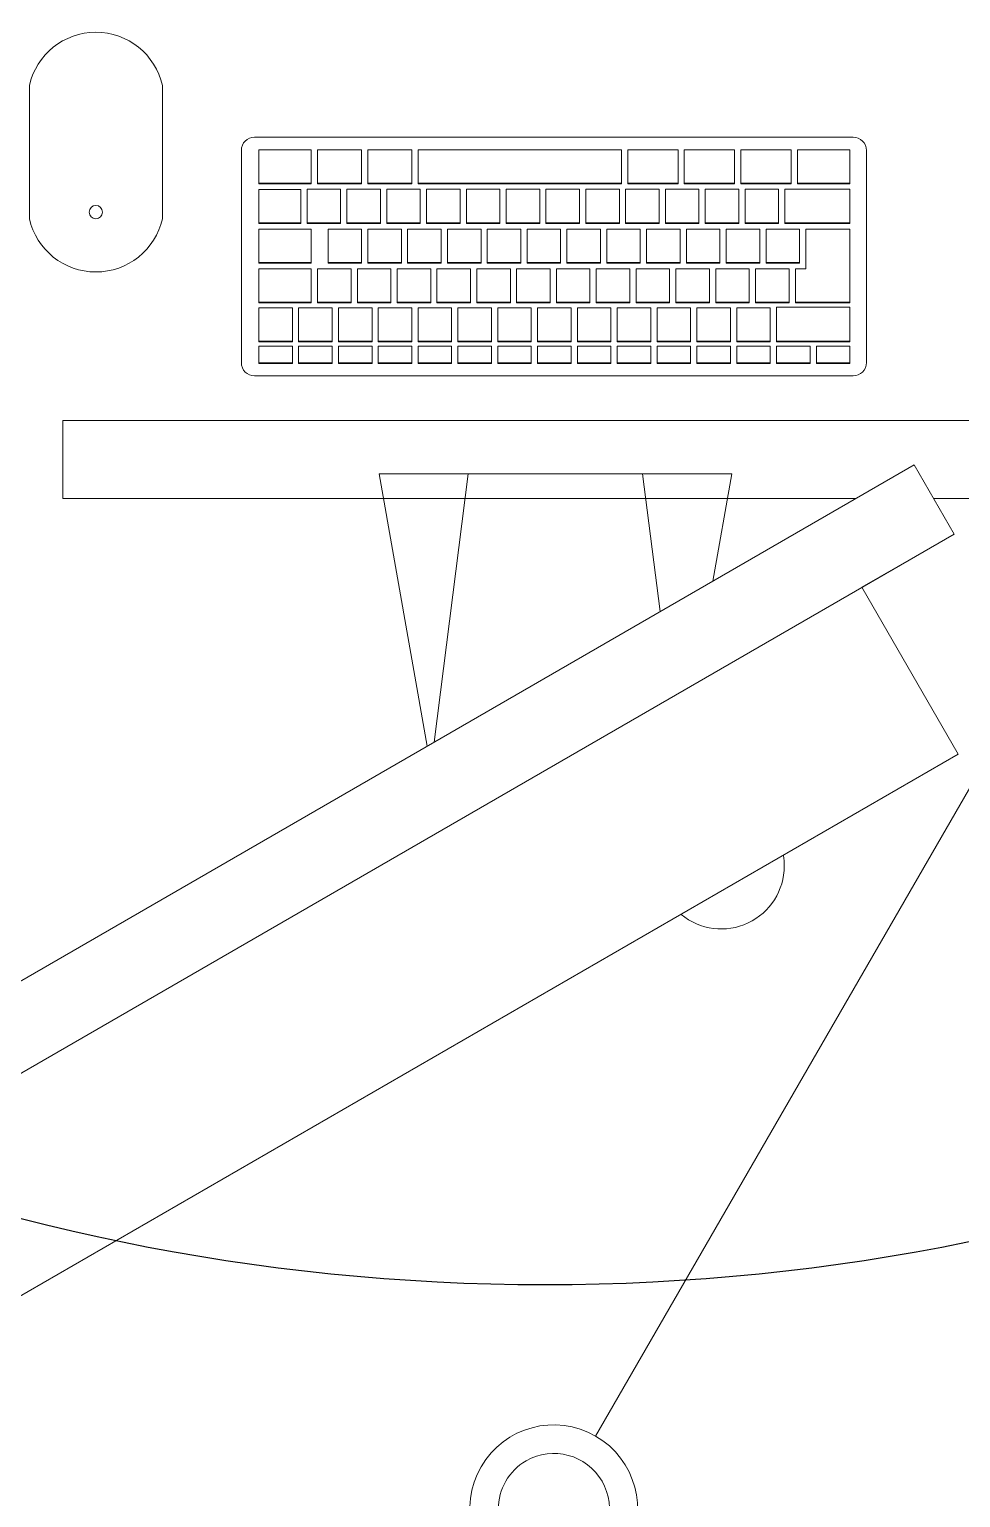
# Model space of a CAD drawing. Header units: millimetres. Extents: x 155920 to 295199, y -4084 to 97293.
# Drawn here: x 164931 to 165375, y 20987 to 21687 of the extents above; entities that cross this region are included whole.
import ezdxf

# ---------------------------------------------------------------- set-up
doc = ezdxf.new("R2010")
doc.units = ezdxf.units.MM
doc.header["$MEASUREMENT"] = 0
for name, color, linetype, lineweight in [('A-GENM', 8, 'CONTINUOUS', 9), ('E-ELEC-EQPM', 8, 'CONTINUOUS', 9), ('I-FURN', 8, 'CONTINUOUS', 9)]:
    doc.layers.add(name, color=color, linetype=linetype, lineweight=lineweight)
doc.layers.add('Social Distancing', color=7, linetype='CONTINUOUS')

msp = doc.modelspace()

# ---------------------------------------------------------------- linework, layer by layer
at = {"layer": 'A-GENM'}
for p, q in [((164930.74, 21660.09), (164930.74, 21596.59)), ((164994.24, 21596.59), (164994.24, 21660.09)), ((165038.24, 21635.5), (165323.77, 21635.5)), ((165031.89, 21527.99), (165031.89, 21629.15)), ((165065.24, 21629.51), (165040.24, 21629.51)), ((165040.24, 21629.51), (165040.24, 21613.57)), ((165065.24, 21613.57), (165065.24, 21629.51)), ((165089.24, 21629.51), (165068.24, 21629.51)), ((165068.24, 21629.51), (165068.24, 21613.57)), ((165089.24, 21613.57), (165089.24, 21629.51)), ((165113.24, 21629.51), (165092.24, 21629.51)), ((165092.24, 21629.51), (165092.24, 21613.57)), ((165113.24, 21613.57), (165113.24, 21629.51)), ((165213.24, 21629.51), (165116.24, 21629.51)), ((165116.24, 21629.51), (165116.24, 21613.57)), ((165213.24, 21613.57), (165213.24, 21629.51)), ((165216.24, 21629.51), (165216.24, 21613.57)), ((165240.24, 21629.51), (165216.24, 21629.51)), ((165240.24, 21613.57), (165240.24, 21629.51)), ((165243.24, 21629.51), (165243.24, 21613.57)), ((165267.24, 21629.51), (165243.24, 21629.51)), ((165267.24, 21613.57), (165267.24, 21629.51)), ((165270.24, 21629.51), (165270.24, 21613.57)), ((165294.24, 21629.51), (165270.24, 21629.51)), ((165294.24, 21613.57), (165294.24, 21629.51)), ((165297.24, 21629.51), (165297.24, 21613.57)), ((165322.24, 21629.51), (165297.24, 21629.51)), ((165322.24, 21613.57), (165322.24, 21629.51)), ((165330.12, 21629.15), (165330.12, 21527.99)), ((165040.24, 21613.57), (165065.24, 21613.57)), ((165040.24, 21613.57), (165040.24, 21613.3)), ((165065.24, 21613.3), (165040.24, 21613.3)), ((165060.24, 21610.58), (165040.24, 21610.58)), ((165040.24, 21610.58), (165040.24, 21594.64)), ((165060.24, 21594.64), (165060.24, 21610.58)), ((165079.24, 21610.61), (165063.24, 21610.61)), ((165063.24, 21610.61), (165063.24, 21594.64)), ((165065.24, 21613.57), (165065.24, 21613.3)), ((165068.24, 21613.57), (165089.24, 21613.57)), ((165068.24, 21613.57), (165068.24, 21613.3)), ((165089.24, 21613.3), (165068.24, 21613.3)), ((165079.24, 21594.64), (165079.24, 21610.61)), ((165098.24, 21610.61), (165082.24, 21610.61)), ((165082.24, 21610.61), (165082.24, 21594.64)), ((165089.24, 21613.57), (165089.24, 21613.3)), ((165092.24, 21613.57), (165113.24, 21613.57)), ((165092.24, 21613.57), (165092.24, 21613.3)), ((165113.24, 21613.3), (165092.24, 21613.3)), ((165098.24, 21594.64), (165098.24, 21610.61)), ((165117.24, 21610.61), (165101.24, 21610.61)), ((165101.24, 21610.61), (165101.24, 21594.64)), ((165113.24, 21613.57), (165113.24, 21613.3)), ((165116.24, 21613.57), (165213.24, 21613.57)), ((165116.24, 21613.57), (165116.24, 21613.3)), ((165213.24, 21613.3), (165116.24, 21613.3)), ((165117.24, 21594.64), (165117.24, 21610.61)), ((165136.24, 21610.61), (165120.24, 21610.61)), ((165120.24, 21610.61), (165120.24, 21594.64)), ((165136.24, 21594.64), (165136.24, 21610.61)), ((165155.24, 21610.61), (165139.24, 21610.61)), ((165139.24, 21610.61), (165139.24, 21594.64)), ((165155.24, 21594.64), (165155.24, 21610.61)), ((165174.24, 21610.61), (165158.24, 21610.61)), ((165158.24, 21610.61), (165158.24, 21594.64)), ((165174.24, 21594.64), (165174.24, 21610.61)), ((165193.24, 21610.61), (165177.24, 21610.61)), ((165177.24, 21610.61), (165177.24, 21594.64)), ((165193.24, 21594.64), (165193.24, 21610.61)), ((165212.24, 21610.61), (165196.24, 21610.61)), ((165196.24, 21610.61), (165196.24, 21594.64)), ((165212.24, 21594.64), (165212.24, 21610.61)), ((165213.24, 21613.57), (165213.24, 21613.3)), ((165231.24, 21610.61), (165215.24, 21610.61)), ((165215.24, 21610.61), (165215.24, 21594.64)), ((165216.24, 21613.57), (165240.24, 21613.57)), ((165216.24, 21613.57), (165216.24, 21613.3)), ((165240.24, 21613.3), (165216.24, 21613.3)), ((165231.24, 21594.64), (165231.24, 21610.61)), ((165250.24, 21610.61), (165234.24, 21610.61)), ((165234.24, 21610.61), (165234.24, 21594.64)), ((165240.24, 21613.57), (165240.24, 21613.3)), ((165243.24, 21613.57), (165267.24, 21613.57)), ((165243.24, 21613.57), (165243.24, 21613.3)), ((165267.24, 21613.3), (165243.24, 21613.3)), ((165250.24, 21594.64), (165250.24, 21610.61)), ((165269.24, 21610.61), (165253.24, 21610.61)), ((165253.24, 21610.61), (165253.24, 21594.64)), ((165267.24, 21613.57), (165267.24, 21613.3)), ((165269.24, 21594.64), (165269.24, 21610.61)), ((165270.24, 21613.57), (165294.24, 21613.57)), ((165270.24, 21613.57), (165270.24, 21613.3)), ((165294.24, 21613.3), (165270.24, 21613.3)), ((165288.24, 21610.61), (165272.24, 21610.61)), ((165272.24, 21610.61), (165272.24, 21594.64)), ((165288.24, 21594.64), (165288.24, 21610.61)), ((165322.24, 21610.61), (165291.24, 21610.61)), ((165291.24, 21610.61), (165291.24, 21594.64)), ((165294.24, 21613.57), (165294.24, 21613.3)), ((165297.24, 21613.57), (165322.24, 21613.57)), ((165297.24, 21613.57), (165297.24, 21613.3)), ((165322.24, 21613.3), (165297.24, 21613.3)), ((165322.24, 21613.57), (165322.24, 21613.3)), ((165322.24, 21594.64), (165322.24, 21610.61)), ((165040.24, 21594.64), (165060.24, 21594.64)), ((165040.24, 21594.64), (165040.24, 21594.37)), ((165060.24, 21594.37), (165040.24, 21594.37)), ((165065.24, 21591.66), (165040.24, 21591.66)), ((165040.24, 21591.66), (165040.24, 21575.72)), ((165060.24, 21594.64), (165060.24, 21594.37)), ((165063.24, 21594.64), (165079.24, 21594.64)), ((165063.24, 21594.64), (165063.24, 21594.37)), ((165079.24, 21594.37), (165063.24, 21594.37)), ((165065.24, 21575.72), (165065.24, 21591.66)), ((165089.24, 21591.68), (165073.24, 21591.68)), ((165073.24, 21591.68), (165073.24, 21575.72)), ((165079.24, 21594.64), (165079.24, 21594.37)), ((165082.24, 21594.64), (165098.24, 21594.64)), ((165082.24, 21594.64), (165082.24, 21594.37)), ((165098.24, 21594.37), (165082.24, 21594.37)), ((165089.24, 21575.72), (165089.24, 21591.68)), ((165108.24, 21591.68), (165092.24, 21591.68)), ((165092.24, 21591.68), (165092.24, 21575.72)), ((165098.24, 21594.64), (165098.24, 21594.37)), ((165101.24, 21594.64), (165117.24, 21594.64)), ((165101.24, 21594.64), (165101.24, 21594.37)), ((165117.24, 21594.37), (165101.24, 21594.37)), ((165108.24, 21575.72), (165108.24, 21591.68)), ((165127.24, 21591.68), (165111.24, 21591.68)), ((165111.24, 21591.68), (165111.24, 21575.72)), ((165117.24, 21594.64), (165117.24, 21594.37)), ((165120.24, 21594.64), (165136.24, 21594.64)), ((165120.24, 21594.64), (165120.24, 21594.37)), ((165136.24, 21594.37), (165120.24, 21594.37)), ((165127.24, 21575.72), (165127.24, 21591.68)), ((165146.24, 21591.68), (165130.24, 21591.68)), ((165130.24, 21591.68), (165130.24, 21575.72)), ((165136.24, 21594.64), (165136.24, 21594.37)), ((165139.24, 21594.64), (165155.24, 21594.64)), ((165139.24, 21594.64), (165139.24, 21594.37)), ((165155.24, 21594.37), (165139.24, 21594.37)), ((165146.24, 21575.72), (165146.24, 21591.68)), ((165165.24, 21591.68), (165149.24, 21591.68)), ((165149.24, 21591.68), (165149.24, 21575.72)), ((165155.24, 21594.64), (165155.24, 21594.37)), ((165158.24, 21594.64), (165174.24, 21594.64)), ((165158.24, 21594.64), (165158.24, 21594.37)), ((165174.24, 21594.37), (165158.24, 21594.37)), ((165165.24, 21575.72), (165165.24, 21591.68)), ((165184.24, 21591.68), (165168.24, 21591.68)), ((165168.24, 21591.68), (165168.24, 21575.72)), ((165174.24, 21594.64), (165174.24, 21594.37)), ((165177.24, 21594.64), (165193.24, 21594.64)), ((165177.24, 21594.64), (165177.24, 21594.37)), ((165193.24, 21594.37), (165177.24, 21594.37)), ((165184.24, 21575.72), (165184.24, 21591.68)), ((165203.24, 21591.68), (165187.24, 21591.68)), ((165187.24, 21591.68), (165187.24, 21575.72)), ((165193.24, 21594.64), (165193.24, 21594.37)), ((165196.24, 21594.64), (165212.24, 21594.64)), ((165196.24, 21594.64), (165196.24, 21594.37)), ((165212.24, 21594.37), (165196.24, 21594.37)), ((165203.24, 21575.72), (165203.24, 21591.68)), ((165222.24, 21591.68), (165206.24, 21591.68)), ((165206.24, 21591.68), (165206.24, 21575.72)), ((165212.24, 21594.64), (165212.24, 21594.37)), ((165215.24, 21594.64), (165231.24, 21594.64)), ((165215.24, 21594.64), (165215.24, 21594.37)), ((165231.24, 21594.37), (165215.24, 21594.37)), ((165222.24, 21575.72), (165222.24, 21591.68)), ((165241.24, 21591.68), (165225.24, 21591.68)), ((165225.24, 21591.68), (165225.24, 21575.72)), ((165231.24, 21594.64), (165231.24, 21594.37)), ((165234.24, 21594.64), (165250.24, 21594.64)), ((165234.24, 21594.64), (165234.24, 21594.37)), ((165250.24, 21594.37), (165234.24, 21594.37)), ((165241.24, 21575.72), (165241.24, 21591.68)), ((165260.24, 21591.68), (165244.24, 21591.68)), ((165244.24, 21591.68), (165244.24, 21575.72)), ((165250.24, 21594.64), (165250.24, 21594.37)), ((165253.24, 21594.64), (165269.24, 21594.64)), ((165253.24, 21594.64), (165253.24, 21594.37)), ((165269.24, 21594.37), (165253.24, 21594.37)), ((165260.24, 21575.72), (165260.24, 21591.68)), ((165279.24, 21591.68), (165263.24, 21591.68)), ((165263.24, 21591.68), (165263.24, 21575.72)), ((165269.24, 21594.64), (165269.24, 21594.37)), ((165272.24, 21594.64), (165288.24, 21594.64)), ((165272.24, 21594.64), (165272.24, 21594.37)), ((165288.24, 21594.37), (165272.24, 21594.37)), ((165279.24, 21575.72), (165279.24, 21591.68)), ((165298.24, 21591.68), (165282.24, 21591.68)), ((165282.24, 21591.68), (165282.24, 21575.72)), ((165288.24, 21594.64), (165288.24, 21594.37)), ((165291.24, 21594.64), (165322.24, 21594.64)), ((165291.24, 21594.64), (165291.24, 21594.37)), ((165322.24, 21594.37), (165291.24, 21594.37)), ((165298.24, 21575.72), (165298.24, 21591.68)), ((165322.24, 21591.68), (165301.24, 21591.68)), ((165301.24, 21591.68), (165301.24, 21572.75)), ((165322.24, 21594.64), (165322.24, 21594.37)), ((165322.24, 21556.79), (165322.24, 21591.68)), ((165040.24, 21575.72), (165065.24, 21575.72)), ((165040.24, 21575.72), (165040.24, 21575.44)), ((165065.24, 21575.44), (165040.24, 21575.44)), ((165065.24, 21575.72), (165065.24, 21575.44)), ((165073.24, 21575.72), (165089.24, 21575.72)), ((165073.24, 21575.72), (165073.24, 21575.44)), ((165089.24, 21575.44), (165073.24, 21575.44)), ((165089.24, 21575.72), (165089.24, 21575.44)), ((165092.24, 21575.72), (165108.24, 21575.72)), ((165092.24, 21575.72), (165092.24, 21575.44)), ((165108.24, 21575.44), (165092.24, 21575.44)), ((165108.24, 21575.72), (165108.24, 21575.44)), ((165111.24, 21575.72), (165127.24, 21575.72)), ((165111.24, 21575.72), (165111.24, 21575.44)), ((165127.24, 21575.44), (165111.24, 21575.44)), ((165127.24, 21575.72), (165127.24, 21575.44)), ((165130.24, 21575.72), (165146.24, 21575.72)), ((165130.24, 21575.72), (165130.24, 21575.44)), ((165146.24, 21575.44), (165130.24, 21575.44)), ((165146.24, 21575.72), (165146.24, 21575.44)), ((165149.24, 21575.72), (165165.24, 21575.72)), ((165149.24, 21575.72), (165149.24, 21575.44)), ((165165.24, 21575.44), (165149.24, 21575.44)), ((165165.24, 21575.72), (165165.24, 21575.44)), ((165168.24, 21575.72), (165184.24, 21575.72)), ((165168.24, 21575.72), (165168.24, 21575.44)), ((165184.24, 21575.44), (165168.24, 21575.44)), ((165184.24, 21575.72), (165184.24, 21575.44)), ((165187.24, 21575.72), (165203.24, 21575.72)), ((165187.24, 21575.72), (165187.24, 21575.44)), ((165203.24, 21575.44), (165187.24, 21575.44)), ((165203.24, 21575.72), (165203.24, 21575.44)), ((165206.24, 21575.72), (165222.24, 21575.72)), ((165206.24, 21575.72), (165206.24, 21575.44)), ((165222.24, 21575.44), (165206.24, 21575.44)), ((165222.24, 21575.72), (165222.24, 21575.44)), ((165225.24, 21575.72), (165241.24, 21575.72)), ((165225.24, 21575.72), (165225.24, 21575.44)), ((165241.24, 21575.44), (165225.24, 21575.44)), ((165241.24, 21575.72), (165241.24, 21575.44)), ((165244.24, 21575.72), (165260.24, 21575.72)), ((165244.24, 21575.72), (165244.24, 21575.44)), ((165260.24, 21575.44), (165244.24, 21575.44)), ((165260.24, 21575.72), (165260.24, 21575.44)), ((165263.24, 21575.72), (165279.24, 21575.72)), ((165263.24, 21575.72), (165263.24, 21575.44)), ((165279.24, 21575.44), (165263.24, 21575.44)), ((165279.24, 21575.72), (165279.24, 21575.44)), ((165282.24, 21575.72), (165298.24, 21575.72)), ((165282.24, 21575.72), (165282.24, 21575.44)), ((165298.24, 21575.44), (165282.24, 21575.44)), ((165298.24, 21575.72), (165298.24, 21575.44)), ((165065.24, 21572.73), (165040.24, 21572.73)), ((165040.24, 21572.73), (165040.24, 21556.79)), ((165065.24, 21556.79), (165065.24, 21572.73)), ((165084.24, 21572.75), (165068.24, 21572.75)), ((165068.24, 21572.75), (165068.24, 21556.79)), ((165084.24, 21556.79), (165084.24, 21572.75)), ((165103.24, 21572.75), (165087.24, 21572.75)), ((165087.24, 21572.75), (165087.24, 21556.79)), ((165103.24, 21556.79), (165103.24, 21572.75)), ((165122.24, 21572.75), (165106.24, 21572.75)), ((165106.24, 21572.75), (165106.24, 21556.79)), ((165122.24, 21556.79), (165122.24, 21572.75)), ((165141.24, 21572.75), (165125.24, 21572.75)), ((165125.24, 21572.75), (165125.24, 21556.79)), ((165141.24, 21556.79), (165141.24, 21572.75)), ((165160.24, 21572.75), (165144.24, 21572.75)), ((165144.24, 21572.75), (165144.24, 21556.79)), ((165160.24, 21556.79), (165160.24, 21572.75)), ((165179.24, 21572.75), (165163.24, 21572.75)), ((165163.24, 21572.75), (165163.24, 21556.79)), ((165179.24, 21556.79), (165179.24, 21572.75)), ((165198.24, 21572.75), (165182.24, 21572.75)), ((165182.24, 21572.75), (165182.24, 21556.79)), ((165198.24, 21556.79), (165198.24, 21572.75)), ((165217.24, 21572.75), (165201.24, 21572.75)), ((165201.24, 21572.75), (165201.24, 21556.79)), ((165217.24, 21556.79), (165217.24, 21572.75)), ((165236.24, 21572.75), (165220.24, 21572.75)), ((165220.24, 21572.75), (165220.24, 21556.79)), ((165236.24, 21556.79), (165236.24, 21572.75)), ((165255.24, 21572.75), (165239.24, 21572.75)), ((165239.24, 21572.75), (165239.24, 21556.79)), ((165255.24, 21556.79), (165255.24, 21572.75)), ((165274.24, 21572.75), (165258.24, 21572.75)), ((165258.24, 21572.75), (165258.24, 21556.79)), ((165274.24, 21556.79), (165274.24, 21572.75)), ((165293.24, 21572.75), (165277.24, 21572.75)), ((165277.24, 21572.75), (165277.24, 21556.79)), ((165293.24, 21556.79), (165293.24, 21572.75)), ((165296.24, 21572.75), (165296.24, 21556.79)), ((165301.24, 21572.75), (165296.24, 21572.75)), ((165040.24, 21556.79), (165065.24, 21556.79)), ((165040.24, 21556.79), (165040.24, 21556.51)), ((165065.24, 21556.51), (165040.24, 21556.51)), ((165065.24, 21556.79), (165065.24, 21556.51)), ((165068.24, 21556.79), (165084.24, 21556.79)), ((165068.24, 21556.79), (165068.24, 21556.51)), ((165084.24, 21556.51), (165068.24, 21556.51)), ((165084.24, 21556.79), (165084.24, 21556.51)), ((165087.24, 21556.79), (165103.24, 21556.79)), ((165087.24, 21556.79), (165087.24, 21556.51)), ((165103.24, 21556.51), (165087.24, 21556.51)), ((165103.24, 21556.79), (165103.24, 21556.51)), ((165106.24, 21556.79), (165122.24, 21556.79)), ((165106.24, 21556.79), (165106.24, 21556.51)), ((165122.24, 21556.51), (165106.24, 21556.51)), ((165122.24, 21556.79), (165122.24, 21556.51)), ((165125.24, 21556.79), (165141.24, 21556.79)), ((165125.24, 21556.79), (165125.24, 21556.51)), ((165141.24, 21556.51), (165125.24, 21556.51)), ((165141.24, 21556.79), (165141.24, 21556.51)), ((165144.24, 21556.79), (165160.24, 21556.79)), ((165144.24, 21556.79), (165144.24, 21556.51)), ((165160.24, 21556.51), (165144.24, 21556.51)), ((165160.24, 21556.79), (165160.24, 21556.51)), ((165163.24, 21556.79), (165179.24, 21556.79)), ((165163.24, 21556.79), (165163.24, 21556.51)), ((165179.24, 21556.51), (165163.24, 21556.51)), ((165179.24, 21556.79), (165179.24, 21556.51)), ((165182.24, 21556.79), (165198.24, 21556.79)), ((165182.24, 21556.79), (165182.24, 21556.51)), ((165198.24, 21556.51), (165182.24, 21556.51)), ((165198.24, 21556.79), (165198.24, 21556.51)), ((165201.24, 21556.79), (165217.24, 21556.79)), ((165201.24, 21556.79), (165201.24, 21556.51)), ((165217.24, 21556.51), (165201.24, 21556.51)), ((165217.24, 21556.79), (165217.24, 21556.51)), ((165220.24, 21556.79), (165236.24, 21556.79)), ((165220.24, 21556.79), (165220.24, 21556.51)), ((165236.24, 21556.51), (165220.24, 21556.51)), ((165236.24, 21556.79), (165236.24, 21556.51)), ((165239.24, 21556.79), (165255.24, 21556.79)), ((165239.24, 21556.79), (165239.24, 21556.51)), ((165255.24, 21556.51), (165239.24, 21556.51)), ((165255.24, 21556.79), (165255.24, 21556.51)), ((165258.24, 21556.79), (165274.24, 21556.79)), ((165258.24, 21556.79), (165258.24, 21556.51)), ((165274.24, 21556.51), (165258.24, 21556.51)), ((165274.24, 21556.79), (165274.24, 21556.51)), ((165277.24, 21556.79), (165293.24, 21556.79)), ((165277.24, 21556.79), (165277.24, 21556.51)), ((165293.24, 21556.51), (165277.24, 21556.51)), ((165287.24, 21554.38), (165287.24, 21538.14)), ((165322.24, 21554.38), (165287.24, 21554.38)), ((165293.24, 21556.79), (165293.24, 21556.51)), ((165296.24, 21556.79), (165322.24, 21556.79)), ((165296.24, 21556.79), (165296.24, 21556.51)), ((165322.24, 21556.51), (165296.24, 21556.51)), ((165322.24, 21556.79), (165322.24, 21556.51)), ((165322.24, 21538.14), (165322.24, 21554.38)), ((165056.24, 21554.1), (165040.24, 21554.1)), ((165040.24, 21554.1), (165040.24, 21538.14)), ((165056.24, 21538.14), (165056.24, 21554.1)), ((165075.24, 21554.1), (165059.24, 21554.1)), ((165059.24, 21554.1), (165059.24, 21538.14)), ((165075.24, 21538.14), (165075.24, 21554.1)), ((165094.24, 21554.1), (165078.24, 21554.1)), ((165078.24, 21554.1), (165078.24, 21538.14)), ((165094.24, 21538.14), (165094.24, 21554.1)), ((165113.24, 21554.1), (165097.24, 21554.1)), ((165097.24, 21554.1), (165097.24, 21538.14)), ((165113.24, 21538.14), (165113.24, 21554.1)), ((165132.24, 21554.1), (165116.24, 21554.1)), ((165116.24, 21554.1), (165116.24, 21538.14)), ((165132.24, 21538.14), (165132.24, 21554.1)), ((165151.24, 21554.1), (165135.24, 21554.1)), ((165135.24, 21554.1), (165135.24, 21538.14)), ((165151.24, 21538.14), (165151.24, 21554.1)), ((165170.24, 21554.1), (165154.24, 21554.1)), ((165154.24, 21554.1), (165154.24, 21538.14)), ((165170.24, 21538.14), (165170.24, 21554.1)), ((165189.24, 21554.1), (165173.24, 21554.1)), ((165173.24, 21554.1), (165173.24, 21538.14)), ((165189.24, 21538.14), (165189.24, 21554.1)), ((165208.24, 21554.1), (165192.24, 21554.1)), ((165192.24, 21554.1), (165192.24, 21538.14)), ((165208.24, 21538.14), (165208.24, 21554.1)), ((165227.24, 21554.1), (165211.24, 21554.1)), ((165211.24, 21554.1), (165211.24, 21538.14)), ((165227.24, 21538.14), (165227.24, 21554.1)), ((165246.24, 21554.1), (165230.24, 21554.1)), ((165230.24, 21554.1), (165230.24, 21538.14)), ((165246.24, 21538.14), (165246.24, 21554.1)), ((165265.24, 21554.1), (165249.24, 21554.1)), ((165249.24, 21554.1), (165249.24, 21538.14)), ((165265.24, 21538.14), (165265.24, 21554.1)), ((165284.24, 21554.1), (165268.24, 21554.1)), ((165268.24, 21554.1), (165268.24, 21538.14)), ((165284.24, 21538.14), (165284.24, 21554.1)), ((165040.24, 21538.14), (165056.24, 21538.14)), ((165040.24, 21538.14), (165040.24, 21537.86)), ((165056.24, 21537.86), (165040.24, 21537.86)), ((165056.24, 21535.88), (165040.24, 21535.88)), ((165040.24, 21535.88), (165040.24, 21527.9)), ((165056.24, 21538.14), (165056.24, 21537.86)), ((165056.24, 21527.9), (165056.24, 21535.88)), ((165059.24, 21538.14), (165075.24, 21538.14)), ((165059.24, 21538.14), (165059.24, 21537.86)), ((165075.24, 21537.86), (165059.24, 21537.86)), ((165075.24, 21535.88), (165059.24, 21535.88)), ((165059.24, 21535.88), (165059.24, 21527.9)), ((165075.24, 21538.14), (165075.24, 21537.86)), ((165075.24, 21527.9), (165075.24, 21535.88)), ((165078.24, 21538.14), (165094.24, 21538.14)), ((165078.24, 21538.14), (165078.24, 21537.86)), ((165094.24, 21537.86), (165078.24, 21537.86)), ((165094.24, 21535.88), (165078.24, 21535.88)), ((165078.24, 21535.88), (165078.24, 21527.9)), ((165094.24, 21538.14), (165094.24, 21537.86)), ((165094.24, 21527.9), (165094.24, 21535.88)), ((165097.24, 21538.14), (165113.24, 21538.14)), ((165097.24, 21538.14), (165097.24, 21537.86)), ((165113.24, 21537.86), (165097.24, 21537.86)), ((165113.24, 21535.88), (165097.24, 21535.88)), ((165097.24, 21535.88), (165097.24, 21527.9)), ((165113.24, 21538.14), (165113.24, 21537.86)), ((165113.24, 21527.9), (165113.24, 21535.88)), ((165116.24, 21538.14), (165132.24, 21538.14)), ((165116.24, 21538.14), (165116.24, 21537.86)), ((165132.24, 21537.86), (165116.24, 21537.86)), ((165132.24, 21535.88), (165116.24, 21535.88)), ((165116.24, 21535.88), (165116.24, 21527.9)), ((165132.24, 21538.14), (165132.24, 21537.86)), ((165132.24, 21527.9), (165132.24, 21535.88)), ((165135.24, 21538.14), (165151.24, 21538.14)), ((165135.24, 21538.14), (165135.24, 21537.86)), ((165151.24, 21537.86), (165135.24, 21537.86)), ((165151.24, 21535.88), (165135.24, 21535.88)), ((165135.24, 21535.88), (165135.24, 21527.9)), ((165151.24, 21538.14), (165151.24, 21537.86)), ((165151.24, 21527.9), (165151.24, 21535.88)), ((165154.24, 21538.14), (165170.24, 21538.14)), ((165154.24, 21538.14), (165154.24, 21537.86)), ((165170.24, 21537.86), (165154.24, 21537.86)), ((165170.24, 21535.88), (165154.24, 21535.88)), ((165154.24, 21535.88), (165154.24, 21527.9)), ((165170.24, 21538.14), (165170.24, 21537.86)), ((165170.24, 21527.9), (165170.24, 21535.88)), ((165173.24, 21538.14), (165189.24, 21538.14)), ((165173.24, 21538.14), (165173.24, 21537.86)), ((165189.24, 21537.86), (165173.24, 21537.86)), ((165189.24, 21535.88), (165173.24, 21535.88)), ((165173.24, 21535.88), (165173.24, 21527.9)), ((165189.24, 21538.14), (165189.24, 21537.86)), ((165189.24, 21527.9), (165189.24, 21535.88)), ((165192.24, 21538.14), (165208.24, 21538.14)), ((165192.24, 21538.14), (165192.24, 21537.86)), ((165208.24, 21537.86), (165192.24, 21537.86)), ((165208.24, 21535.88), (165192.24, 21535.88)), ((165192.24, 21535.88), (165192.24, 21527.9)), ((165208.24, 21538.14), (165208.24, 21537.86)), ((165208.24, 21527.9), (165208.24, 21535.88)), ((165211.24, 21538.14), (165227.24, 21538.14)), ((165211.24, 21538.14), (165211.24, 21537.86)), ((165227.24, 21537.86), (165211.24, 21537.86)), ((165227.24, 21535.88), (165211.24, 21535.88)), ((165211.24, 21535.88), (165211.24, 21527.9)), ((165227.24, 21538.14), (165227.24, 21537.86)), ((165227.24, 21527.9), (165227.24, 21535.88)), ((165230.24, 21538.14), (165246.24, 21538.14)), ((165230.24, 21538.14), (165230.24, 21537.86)), ((165246.24, 21537.86), (165230.24, 21537.86)), ((165246.24, 21535.88), (165230.24, 21535.88)), ((165230.24, 21535.88), (165230.24, 21527.9)), ((165246.24, 21538.14), (165246.24, 21537.86)), ((165246.24, 21527.9), (165246.24, 21535.88)), ((165249.24, 21538.14), (165265.24, 21538.14)), ((165249.24, 21538.14), (165249.24, 21537.86)), ((165265.24, 21537.86), (165249.24, 21537.86)), ((165265.24, 21535.88), (165249.24, 21535.88)), ((165249.24, 21535.88), (165249.24, 21527.9)), ((165265.24, 21538.14), (165265.24, 21537.86)), ((165265.24, 21527.9), (165265.24, 21535.88)), ((165268.24, 21538.14), (165284.24, 21538.14)), ((165268.24, 21538.14), (165268.24, 21537.86)), ((165284.24, 21537.86), (165268.24, 21537.86)), ((165284.24, 21535.88), (165268.24, 21535.88)), ((165268.24, 21535.88), (165268.24, 21527.9)), ((165284.24, 21538.14), (165284.24, 21537.86)), ((165284.24, 21527.9), (165284.24, 21535.88)), ((165287.24, 21538.14), (165322.24, 21538.14)), ((165287.24, 21538.14), (165287.24, 21537.86)), ((165322.24, 21537.86), (165287.24, 21537.86)), ((165303.24, 21535.88), (165287.24, 21535.88)), ((165287.24, 21535.88), (165287.24, 21527.9)), ((165303.24, 21527.9), (165303.24, 21535.88)), ((165322.24, 21535.88), (165306.24, 21535.88)), ((165306.24, 21535.88), (165306.24, 21527.9)), ((165322.24, 21538.14), (165322.24, 21537.86)), ((165322.24, 21527.9), (165322.24, 21535.88)), ((165040.24, 21527.9), (165056.24, 21527.9)), ((165040.24, 21527.9), (165040.24, 21527.62)), ((165056.24, 21527.62), (165040.24, 21527.62)), ((165056.24, 21527.9), (165056.24, 21527.62)), ((165059.24, 21527.9), (165075.24, 21527.9)), ((165059.24, 21527.9), (165059.24, 21527.62)), ((165075.24, 21527.62), (165059.24, 21527.62)), ((165075.24, 21527.9), (165075.24, 21527.62)), ((165078.24, 21527.9), (165094.24, 21527.9)), ((165078.24, 21527.9), (165078.24, 21527.62)), ((165094.24, 21527.62), (165078.24, 21527.62)), ((165094.24, 21527.9), (165094.24, 21527.62)), ((165097.24, 21527.9), (165113.24, 21527.9)), ((165097.24, 21527.9), (165097.24, 21527.62)), ((165113.24, 21527.62), (165097.24, 21527.62)), ((165113.24, 21527.9), (165113.24, 21527.62)), ((165116.24, 21527.9), (165132.24, 21527.9)), ((165116.24, 21527.9), (165116.24, 21527.62)), ((165132.24, 21527.62), (165116.24, 21527.62)), ((165132.24, 21527.9), (165132.24, 21527.62)), ((165135.24, 21527.9), (165151.24, 21527.9)), ((165135.24, 21527.9), (165135.24, 21527.62)), ((165151.24, 21527.62), (165135.24, 21527.62)), ((165151.24, 21527.9), (165151.24, 21527.62)), ((165154.24, 21527.9), (165170.24, 21527.9)), ((165154.24, 21527.9), (165154.24, 21527.62)), ((165170.24, 21527.62), (165154.24, 21527.62)), ((165170.24, 21527.9), (165170.24, 21527.62)), ((165173.24, 21527.9), (165189.24, 21527.9)), ((165173.24, 21527.9), (165173.24, 21527.62)), ((165189.24, 21527.62), (165173.24, 21527.62)), ((165189.24, 21527.9), (165189.24, 21527.62)), ((165192.24, 21527.9), (165208.24, 21527.9)), ((165192.24, 21527.9), (165192.24, 21527.62)), ((165208.24, 21527.62), (165192.24, 21527.62)), ((165208.24, 21527.9), (165208.24, 21527.62)), ((165211.24, 21527.9), (165227.24, 21527.9)), ((165211.24, 21527.9), (165211.24, 21527.62)), ((165227.24, 21527.62), (165211.24, 21527.62)), ((165227.24, 21527.9), (165227.24, 21527.62)), ((165230.24, 21527.9), (165246.24, 21527.9)), ((165230.24, 21527.9), (165230.24, 21527.62)), ((165246.24, 21527.62), (165230.24, 21527.62)), ((165246.24, 21527.9), (165246.24, 21527.62)), ((165249.24, 21527.9), (165265.24, 21527.9)), ((165249.24, 21527.9), (165249.24, 21527.62)), ((165265.24, 21527.62), (165249.24, 21527.62)), ((165265.24, 21527.9), (165265.24, 21527.62)), ((165268.24, 21527.9), (165284.24, 21527.9)), ((165268.24, 21527.9), (165268.24, 21527.62)), ((165284.24, 21527.62), (165268.24, 21527.62)), ((165284.24, 21527.9), (165284.24, 21527.62)), ((165287.24, 21527.9), (165303.24, 21527.9)), ((165287.24, 21527.9), (165287.24, 21527.62)), ((165303.24, 21527.62), (165287.24, 21527.62)), ((165303.24, 21527.9), (165303.24, 21527.62)), ((165306.24, 21527.9), (165322.24, 21527.9)), ((165306.24, 21527.9), (165306.24, 21527.62)), ((165322.24, 21527.62), (165306.24, 21527.62)), ((165322.24, 21527.9), (165322.24, 21527.62)), ((165323.77, 21521.64), (165038.24, 21521.64))]:
    msp.add_line(p, q, dxfattribs=at)
for centre, radius, start, end in [((164962.49, 21652.95), 32.54, 12.68038, 167.31962), ((165038.24, 21629.15), 6.35, 90, 180), ((165323.77, 21629.15), 6.35, 0, 90), ((164962.49, 21603.74), 32.54, 192.68038, 347.31962), ((164962.49, 21599.75), 3.16, 0, 180), ((164962.49, 21599.75), 3.16, 180, 0), ((165038.24, 21527.99), 6.35, 180, 270), ((165323.77, 21527.99), 6.35, 270, 0)]:
    msp.add_arc(centre, radius, start, end, dxfattribs=at)
at = {"layer": 'E-ELEC-EQPM'}
for p, q in [((164660.05, 21079.25), (165352.87, 21479.25)), ((164660.05, 21079.25), (165352.87, 21479.25)), ((165352.87, 21479.25), (165371.92, 21446.25)), ((165352.87, 21479.25), (165371.92, 21446.25)), ((165371.92, 21446.25), (164679.1, 21046.25)), ((165371.92, 21446.25), (165327.92, 21420.85)), ((165327.92, 21420.85), (165373.87, 21341.27)), ((165327.92, 21420.85), (165373.87, 21341.27)), ((165373.87, 21341.27), (164769.04, 20992.07)), ((165373.87, 21341.27), (164769.04, 20992.07))]:
    msp.add_line(p, q, dxfattribs=at)
at = {"layer": 'I-FURN'}
for p, q in [((165200.93, 21016.19), (165755.91, 21977.49)), ((165755.91, 21977.49), (165200.93, 21016.19)), ((164946.8, 21463.26), (164946.8, 21500.35)), ((165416.7, 21500.35), (164946.8, 21500.35)), ((165097.59, 21474.95), (165265.91, 21474.95)), ((165120.53, 21345.11), (165097.59, 21474.95)), ((165140.18, 21474.95), (165123.82, 21347.01)), ((165223.32, 21474.95), (165231.71, 21409.3)), ((165265.91, 21474.95), (165256.9, 21423.84)), ((164946.8, 21463.26), (165325.18, 21463.26)), ((165362.1, 21463.26), (165416.7, 21463.26))]:
    msp.add_line(p, q, dxfattribs=at)
for centre, radius, start, end in [((165260.92, 21287.98), 30, 0.00282, 9.69206), ((165260.92, 21287.98), 30, 230.30789, 0.00282), ((165180.93, 20981.54), 40, 60.00141, 240.00141), ((165180.93, 20981.54), 40, 240.00141, 60.00141), ((165181.01, 20981.39), 26.51, 120, 300), ((165181.01, 20981.39), 26.51, 300, 120)]:
    msp.add_arc(centre, radius, start, end, dxfattribs=at)
at = {"layer": 'Social Distancing'}
msp.add_circle((165176.78, 22088.25), 1000, dxfattribs=at)
msp.add_circle((165176.78, 22088.25), 1000, dxfattribs=at)

doc.saveas('drawing.dxf')
